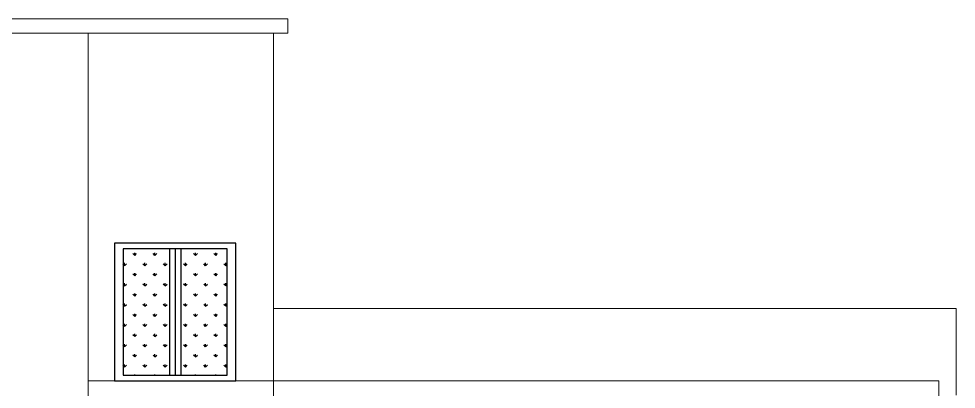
# Model space of a CAD drawing. Header units: inches. Extents: x -4010 to 92088, y -38563 to -1318.
# Drawn here: x 57715.7 to 58039.7, y -28036.9 to -27909 of the extents above; entities that cross this region are included whole.
import ezdxf

# ---------------------------------------------------------------- set-up
doc = ezdxf.new("R2010")
doc.units = ezdxf.units.IN
doc.header["$MEASUREMENT"] = 0
doc.layers.add('RAIL', color=200, linetype='Continuous', lineweight=13)
doc.layers.add('TEX', color=7, linetype='Continuous')
pattern_1 = [(90, (57871.293, -29261.3253), (-3.500179, 3.500179), [0.928125, -6.072232]), (45, (57871.293, -29261.3253), (-3.500179, 3.500179), [0.928125, -4.021875]), (135, (57871.293, -29261.3253), (-3.500179, -3.500179), [0.928125, -4.021875])]

msp = doc.modelspace()

# ---------------------------------------------------------------- hatches: boundary and pattern name
at = {"layer": 'TEX'}
h = msp.add_hatch(dxfattribs=at)
h.set_pattern_fill('GRASS', color=256, scale=4.95, style=0)
h.set_pattern_definition(pattern_1)
h.paths.add_polyline_path([(57767.768, -27988.46), (57751.748, -27988.46), (57751.748, -28032.02), (57767.768, -28032.02)])
h = msp.add_hatch(dxfattribs=at)
h.set_pattern_fill('GRASS', color=256, scale=4.95, style=0)
h.set_pattern_definition(pattern_1)
h.paths.add_polyline_path([(57787.748, -27988.46), (57771.728, -27988.46), (57771.728, -28032.02), (57787.748, -28032.02)])

# ---------------------------------------------------------------- linework, layer by layer
at = {"layer": 'RAIL'}
for p, q in [((57622.704, -27909), (57808.704, -27909)), ((57808.704, -27914), (57808.704, -27909)), ((57803.704, -27914), (57622.704, -27914)), ((57691.704, -27914), (57803.704, -27914)), ((57739.704, -27914), (57739.704, -28159)), ((57803.704, -28159), (57803.704, -27914)), ((57803.704, -27914), (57808.704, -27914)), ((57751.748, -27988.46), (57751.748, -28032.02)), ((58039.704, -28009), (57803.704, -28009)), ((58039.704, -28039), (58039.704, -28009)), ((57739.704, -28034), (58033.704, -28034)), ((58033.704, -28159), (58033.704, -28034))]:
    msp.add_line(p, q, dxfattribs=at)
at = {"layer": 'TEX'}
for p, q in [((57767.768, -27988.46), (57767.768, -28032.02)), ((57769.748, -27988.46), (57769.748, -28032.02)), ((57771.728, -27988.46), (57771.728, -28032.02))]:
    msp.add_line(p, q, dxfattribs=at)
for points in [[(57748.748, -28034), (57790.748, -28034), (57790.748, -27986.48), (57748.748, -27986.48)], [(57751.748, -28032.02), (57787.748, -28032.02), (57787.748, -27988.46), (57751.748, -27988.46)]]:
    msp.add_lwpolyline(points, close=True, dxfattribs=at)

doc.saveas('drawing.dxf')
